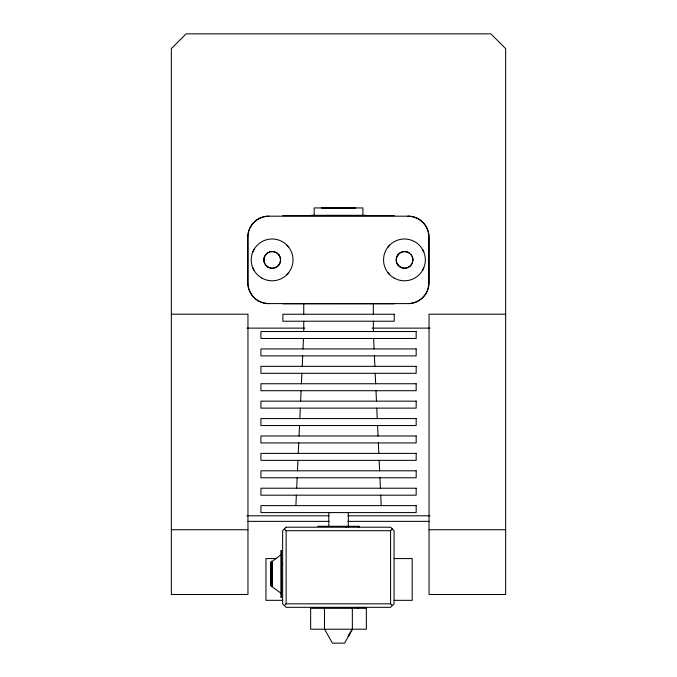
<?xml version="1.0" encoding="UTF-8"?>
<svg xmlns="http://www.w3.org/2000/svg" width="677" height="677" viewBox="0 0 677 677"><rect width="100%" height="100%" fill="white"/><g stroke="black" fill="none" stroke-linecap="round" stroke-linejoin="round"><path stroke-width="1.02" d="M271.858 583.709L271.24 580.629L271.858 586.62L271.24 585.673L271.181 578.209L271.697 562.172L271.13 563.433L271.426 586.223L280.879 593.12M271.316 580.02C271.155 576.474 272.256 590.099 271.316 585.859C271.545 580.688 271.282 576.364 271.24 568.765L271.138 577.464L271.316 567.741M271.858 576.178L271.138 575.966L271.858 561.284L271.316 562.105L271.24 567.631L271.325 562.096L280.879 554.818M271.553 580.172L271.426 586.223L271.138 581.661L271.13 584.209M271.147 577.93L271.858 578.302L271.426 578.166L271.553 561.563L271.858 586.417L271.858 565.803L271.172 566.454L271.469 571.143M271.697 583.608L271.858 586.62L271.858 561.284C270.631 564.043 272.831 567.512 271.164 569.983M271.858 564.254L271.138 565.177L271.697 561.419L271.138 563.179M271.138 570.508L271.282 561.978M282.639 583.828L281.53 584.158L282.639 584.158M271.138 575.966L271.138 570.889M271.13 564.77L271.138 564.034L271.172 566.454M271.138 562.892L271.325 562.096L271.172 563.856L271.316 561.91M358.243 527.214L358.26 526.3L358.793 527.214M271.138 577.464L271.172 576M271.138 585.097L271.858 585.893L271.13 584.623L271.24 585.673L271.13 583.726L271.181 585.597L271.138 582.762L271.426 583.371M271.138 566.15L271.172 565.016M271.13 571.997L271.316 566.2M295.883 505.626L296.357 495.183M296.678 488.219L297.152 477.767M297.465 470.803L297.939 460.36M298.252 453.395L298.726 442.944M299.048 435.98L299.53 425.537M299.826 418.572L300.309 408.121M300.63 401.156L301.104 390.714M301.417 383.749L301.9 373.306M302.213 366.342L302.687 355.89M303 348.926L303.474 338.483M271.13 572.937L271.316 573.969L271.858 571.76M271.172 566.979L271.316 564.72L271.426 566.09M271.138 584.759C271.612 582.736 272.154 589.269 271.697 584.843L271.858 584.522M271.181 580.874L271.426 581.839L271.858 576.449L271.426 566.099M271.316 573.969L271.697 571.786M271.553 571.811L271.553 565.989M271.553 576.127L271.858 573.969M271.595 576.838L271.553 581.966L271.697 576.152M271.24 576.034L271.24 579.123L271.426 578.15M271.24 578.04L271.24 579.571L271.181 578.209M271.181 585.597L271.858 581.027L271.469 576.796M271.24 585.673L271.24 584.259M271.858 562.071L271.316 562.105C270.944 564.254 272.078 559.989 271.697 562.172M271.697 564.347L271.553 561.766M271.181 569.306L271.172 569.983L271.697 565.887M271.24 568.384L271.316 569.848L271.858 569.112M271.24 562.265L271.138 562.799M264.267 257.734L264.614 256.701M412.386 263.091L412.64 262.337M252.826 251.895L254.036 249.449M422.55 270.343L423.76 267.889M279.576 264.072L278.966 264.986M397.424 255.72L398.034 254.806M358.793 607.311L358.26 608.327L358.251 607.311M352.429 629.221L344.559 643.15L332.441 643.15L324.571 629.221M350.288 632.707L348.215 636.185L352.362 629.221L352.336 608.327M271.858 561.326L271.553 563.239M286.904 274.667L288.707 272.611M387.879 247.173L389.681 245.116M284.382 605.568L286.126 603.825L390.587 603.825L392.33 605.568M284.382 528.957L286.126 530.7L390.587 530.7L392.33 528.957M271.24 562.096L271.553 561.563L272.256 562.883M271.426 567.851L271.697 567.698M271.562 579.944L272.256 579.664M271.697 585.774L271.553 584.716L271.858 586.417L271.858 584.953M272.256 585.021L271.553 586.392M322.159 207.949L355.256 207.932L322.032 207.932M355.197 207.932L354.816 207.949M282.639 563.628L281.53 563.628L282.639 563.763M310.718 215.32L366.401 215.32M282.851 215.599L394.234 215.599M282.859 303.804L394.242 303.804M171.349 314.196L247.96 314.196L247.96 594.491L171.349 594.491L171.349 48.617L186.116 33.85L490.884 33.85L505.651 48.617L505.651 594.491L429.04 594.491L429.04 314.196L505.651 314.196M247.037 328.125L304.811 328.125M372.189 328.125L429.963 328.125M247.037 515.798L329.039 515.798M347.961 515.798L429.963 515.798M247.96 521.366L329.022 521.366M347.978 521.366L429.04 521.366M317.665 526.3L359.436 526.3M171.349 529.727L247.96 529.727M429.04 529.727L505.651 529.727M276.385 558.567L265.951 558.567L265.951 600.338L282.639 600.338M394.073 558.567L412.208 558.567L412.208 600.338L394.073 600.338M271.172 573.969L271.316 576.068M321.846 207.932L322.1 207.949M272.45 568.629L271.562 568.333M398.034 264.986L397.424 264.072M278.966 254.806L279.576 255.72M387.879 272.611L389.681 274.667M286.904 245.116L288.707 247.173M271.426 586.223L271.426 584.573M422.55 249.449L423.76 251.895M252.826 267.889L254.036 270.343M412.386 256.701L412.64 257.446M264.267 262.058L264.614 263.091M271.697 578.276L271.858 578.835M271.172 582.931L271.138 583.912M271.697 580.265L271.858 582.956M271.316 562.629L271.426 563.366M271.553 583.498L271.308 580.172M271.316 578.107L271.426 580.087M271.24 580.24L271.316 581.729M373.611 338.483L374.085 348.926M374.406 355.89L374.88 366.342M375.193 373.306L375.667 383.749M375.989 390.714L376.463 401.156M377.571 425.537L378.045 435.98M378.358 442.944L378.832 453.395M379.154 460.36L379.628 470.803M379.949 477.767L380.423 488.219M380.745 495.183L381.21 505.626M376.776 408.121L377.25 418.572M348.435 526.3L348.469 527.214M271.138 577.024L271.181 578.649M346.099 526.3L346.125 527.214M271.697 561.419L271.426 562.46M390.587 530.7L390.587 603.825M373.357 303.804L373.357 314.255M373.357 321.22L373.357 331.518M362.897 215.32L362.897 207.932L314.179 207.932L314.179 215.32M348.3 512.591L348.3 526.3M328.802 512.591L328.802 526.3M324.478 608.327L324.478 629.221M303.745 303.804L303.745 314.255M303.745 321.22L303.745 331.518M286.126 530.7L286.126 603.825M281.53 550.46L281.53 597.452M280.879 550.46L280.879 597.452M271.13 572.564L271.13 575.425M271.13 582.889L271.13 584.353M280.625 260.983A8.361 8.361 0 0 1 267.847 266.941A8.361 8.361 0 0 1 267.847 252.851A8.361 8.361 0 0 1 280.625 258.809M412.733 257.734A8.361 8.361 0 0 1 412.945 260.983M411.904 264.072A8.361 8.361 0 0 1 400.175 266.941A8.361 8.361 0 0 1 397.814 255.102A8.361 8.361 0 0 1 409.754 253.266M411.294 254.806A8.361 8.361 0 0 1 411.904 255.72M268.854 303.601A20.894 20.894 0 0 1 248.924 288.986M248.671 288.114A20.894 20.894 0 0 1 248.281 286.329M248.137 285.432A20.894 20.894 0 0 1 247.96 282.707L247.96 237.085A20.894 20.894 0 0 1 248.137 234.36M248.281 233.463A20.894 20.894 0 0 1 248.671 231.678M248.924 230.806A20.894 20.894 0 0 1 262.574 217.156M263.446 216.902A20.894 20.894 0 0 1 268.854 216.191M407.935 216.191A20.894 20.894 0 0 1 428.829 237.085L428.829 282.698A20.894 20.894 0 0 1 407.935 303.592M286.126 527.214L282.639 530.7L282.639 603.825L286.126 607.311L390.587 607.311L394.073 603.825L394.073 530.7L390.587 527.214L286.126 527.214M408.146 216.191L268.642 216.191A20.894 20.894 0 0 0 247.748 237.085L247.748 282.698A20.894 20.894 0 0 0 268.642 303.592L408.146 303.601A20.894 20.894 0 0 0 429.04 282.707L429.04 237.085A20.894 20.894 0 0 0 408.146 216.191M394.242 314.255L282.859 314.255L282.859 321.22L394.242 321.22L394.242 314.255M416.169 331.518L260.933 331.518L260.933 338.483L416.169 338.483L416.169 331.518M416.169 348.926L260.933 348.926L260.933 355.89L416.169 355.89L416.169 348.926M416.169 366.342L260.933 366.342L260.933 373.306L416.169 373.306L416.169 366.342M416.169 383.749L260.933 383.749L260.933 390.714L416.169 390.714L416.169 383.749M416.169 401.156L260.933 401.156L260.933 408.121L416.169 408.121L416.169 401.156M416.169 418.572L260.933 418.572L260.933 425.537L416.169 425.537L416.169 418.572M416.169 435.98L260.933 435.98L260.933 442.944L416.169 442.944L416.169 435.98M416.169 453.395L260.933 453.395L260.933 460.36L416.169 460.36L416.169 453.395M416.169 470.803L260.933 470.803L260.933 477.767L416.169 477.767L416.169 470.803M416.169 488.219L260.933 488.219L260.933 495.183L416.169 495.183L416.169 488.219M416.169 505.626L260.933 505.626L260.933 512.591L416.169 512.591L416.169 505.626M366.359 608.327L310.641 608.327L310.641 629.221L366.359 629.221L366.359 608.327M267.948 267.127A8.361 8.361 0 0 0 280.481 259.892A8.361 8.361 0 0 0 267.948 252.656A8.361 8.361 0 0 0 267.948 267.127M261.677 277.985A20.894 20.894 0 0 0 293.023 259.892A20.894 20.894 0 0 0 261.677 241.799A20.894 20.894 0 0 0 261.677 277.985M400.276 267.127A8.361 8.361 0 0 0 412.809 259.892A8.361 8.361 0 0 0 400.276 252.656A8.361 8.361 0 0 0 400.276 267.127M394.006 277.985A20.894 20.894 0 0 0 425.351 259.892A20.894 20.894 0 0 0 394.006 241.799A20.894 20.894 0 0 0 394.006 277.985"/></g></svg>
